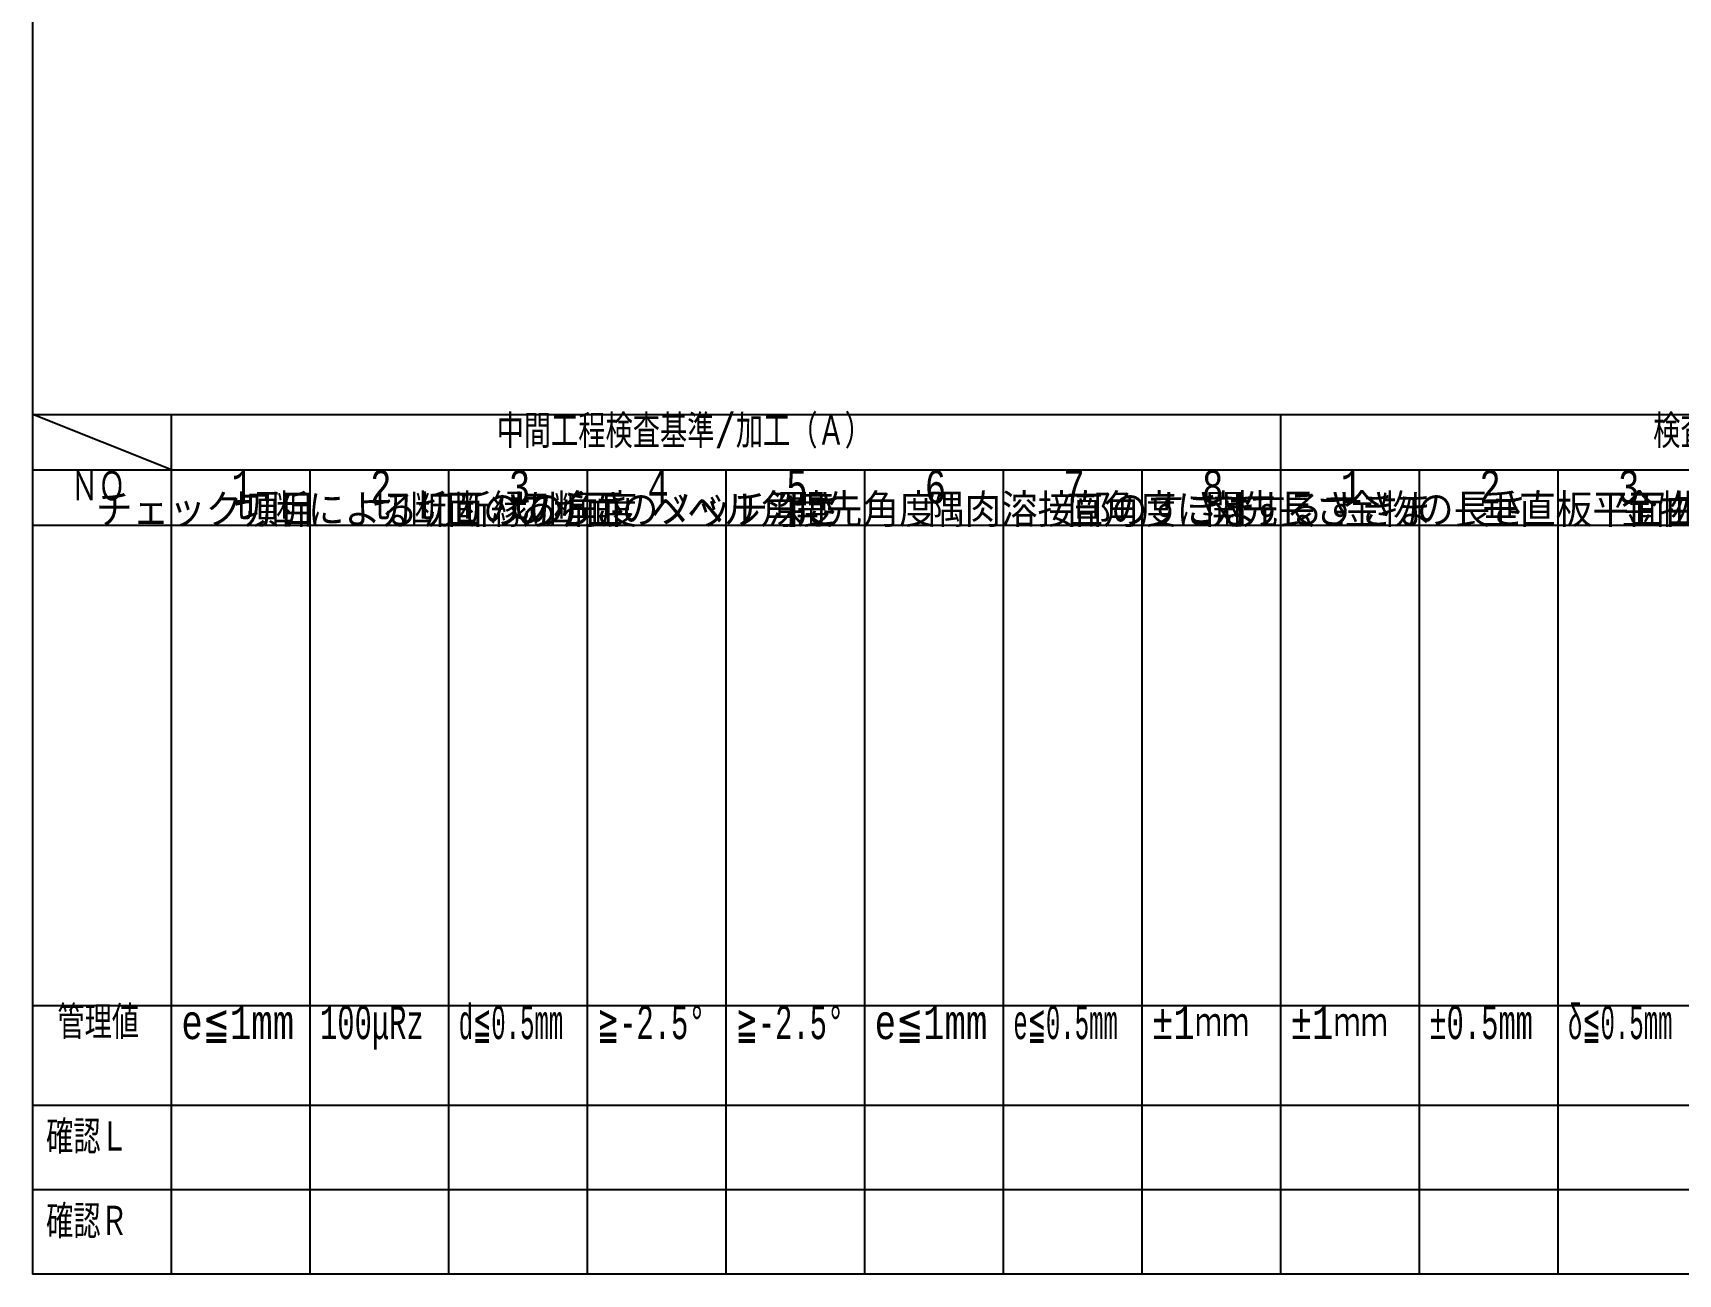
# Model space of a CAD drawing. Header units: millimetres. Extents: x -11384 to 29624, y 0 to 17788.
# Drawn here: x 11269 to 12456, y 4832 to 5727 of the extents above; entities that cross this region are included whole.
import ezdxf
from ezdxf.enums import TextEntityAlignment as Align

# ---------------------------------------------------------------- set-up
doc = ezdxf.new("R2010")
doc.units = ezdxf.units.MM
doc.header["$LTSCALE"] = 5
doc.layers.get('0').update_dxf_attribs({"color": 255})
doc.layers.add('寸法', color=4, linetype='Continuous')
doc.layers.add('文字', color=7, linetype='Continuous')
doc.styles.add('DLSTANDARD1', font='monotxt.shx', dxfattribs={"width": 0.6, "bigfont": 'extfont'})
doc.styles.add('TATEGAKI', font='txt', dxfattribs={"bigfont": 'bigfont.shx'})

msp = doc.modelspace()

# ---------------------------------------------------------------- linework, layer by layer
at = {"linetype": 'Continuous', "lineweight": -3}
for p, q in [((11269.183, 5452), (14473.183, 5452)), ((11269.183, 5412), (14473.183, 5412)), ((11269.183, 5372), (14169.183, 5372)), ((11269.183, 5025.709), (14169.183, 5025.709)), ((11269.183, 4953.936), (14169.183, 4953.936)), ((11269.183, 4892.968), (14169.183, 4892.968))]:
    msp.add_line(p, q, dxfattribs=at)
msp.add_lwpolyline([(11269.183, 7048), (14473.183, 7048), (14473.183, 4832), (11269.183, 4832)], close=True, dxfattribs=at)
at = {"layer": '寸法', "linetype": 'Continuous'}
for p, q in [((11369.183, 5412), (11269.183, 5452)), ((11369.183, 4832), (11369.183, 5452)), ((12169.183, 4832), (12169.183, 5452)), ((11469.183, 4832), (11469.183, 5412)), ((11569.183, 4832), (11569.183, 5412)), ((11669.183, 4832), (11669.183, 5412)), ((11769.183, 4832), (11769.183, 5412)), ((11869.183, 4832), (11869.183, 5412)), ((11969.183, 4832), (11969.183, 5412)), ((12069.183, 4832), (12069.183, 5412)), ((12269.183, 4832), (12269.183, 5412)), ((12369.183, 4832), (12369.183, 5412))]:
    msp.add_line(p, q, dxfattribs=at)

# ---------------------------------------------------------------- texts
at = {"layer": '文字', "color": 0, "linetype": 'Continuous', "ltscale": 6, "style": 'DLSTANDARD1'}
for s, width, p in [('中間工程検査基準/加工（Ａ）', 0.74375, (11603.63, 5420.574)), ('検査基準/製品寸法（Ｂ）', 0.74375, (12437.745, 5420.574)), ('ＮＯ', 0.74375, (11296.646, 5380.574)), ('1', 0.74375, (11412.39, 5380.574)), ('2', 0.74375, (11512.39, 5380.574)), ('3', 0.74375, (11612.39, 5380.574)), ('4', 0.74375, (11712.39, 5380.574)), ('5', 0.74375, (11812.39, 5380.574)), ('6', 0.74375, (11912.39, 5380.574)), ('7', 0.74375, (12012.39, 5380.574)), ('1', 0.74375, (12212.39, 5380.574)), ('2', 0.74375, (12312.39, 5380.574)), ('3', 0.74375, (12412.39, 5380.574)), ('管理値', 0.74375, (11286.831, 4994.284)), ('e≦1mm', 0.74375, (11376.277, 4994.284)), ('100μRz', 0.6, (11476.277, 4994.284)), ('d≦0.5mm', 0.5, (11576.277, 4994.284)), ('≧-2.5°', 0.6, (11676.277, 4994.284)), ('≧-2.5°', 0.6, (11776.277, 4994.284)), ('e≦1mm', 0.74375, (11876.277, 4994.284)), ('e≦0.5mm', 0.5, (11976.277, 4994.284)), ('±1ｍｍ', 0.74375, (12176.277, 4994.284)), ('±0.5mm', 0.6, (12276.277, 4994.284)), ('δ≦0.5mm', 0.5, (12376.277, 4994.284)), ('確認Ｌ', 0.74375, (11278.705, 4911.593)), ('確認Ｒ', 0.74375, (11278.705, 4850.625))]:
    msp.add_text(s, height=24, dxfattribs=dict(at, width=width)).set_placement(p, align=Align.BOTTOM_LEFT)
at = {"layer": '文字', "color": 1, "linetype": 'Continuous', "ltscale": 6, "style": 'DLSTANDARD1', "width": 0.74375}
for s, p in [('8', (12112.39, 5380.574)), ('±1ｍｍ', (12076.277, 4994.284))]:
    msp.add_text(s, height=24, dxfattribs=at).set_placement(p, align=Align.BOTTOM_LEFT)
at = {"layer": '文字', "color": 0, "linetype": 'Continuous', "ltscale": 6, "style": 'TATEGAKI'}
for s, p in [('チェック項目', (11314.659, 5363.673)), ('切断による切断縁の角度', (11414.659, 5363.673)), ('切断面のあらさ', (11514.659, 5363.673)), ('切断面のノッチ深さ', (11614.659, 5363.673)), ('ベベル角度', (11714.659, 5363.673)), ('開先角度', (11814.659, 5363.673)), ('隅肉溶接部のすきま', (11914.659, 5363.673)), ('直角度に対するすきま', (12014.659, 5363.673)), ('金物の長さ', (12214.659, 5363.673)), ('垂直板平面曲がり', (12314.659, 5363.673)), ('金物のねじれ', (12414.659, 5363.673))]:
    msp.add_text(s, height=24, dxfattribs=at).set_placement(p, align=Align.BOTTOM_LEFT)
at = {"layer": '文字', "color": 1, "linetype": 'Continuous', "ltscale": 6, "style": 'TATEGAKI'}
msp.add_text('開先長さ', height=24, dxfattribs=at).set_placement((12114.659, 5363.673), align=Align.BOTTOM_LEFT)

doc.saveas('drawing.dxf')
